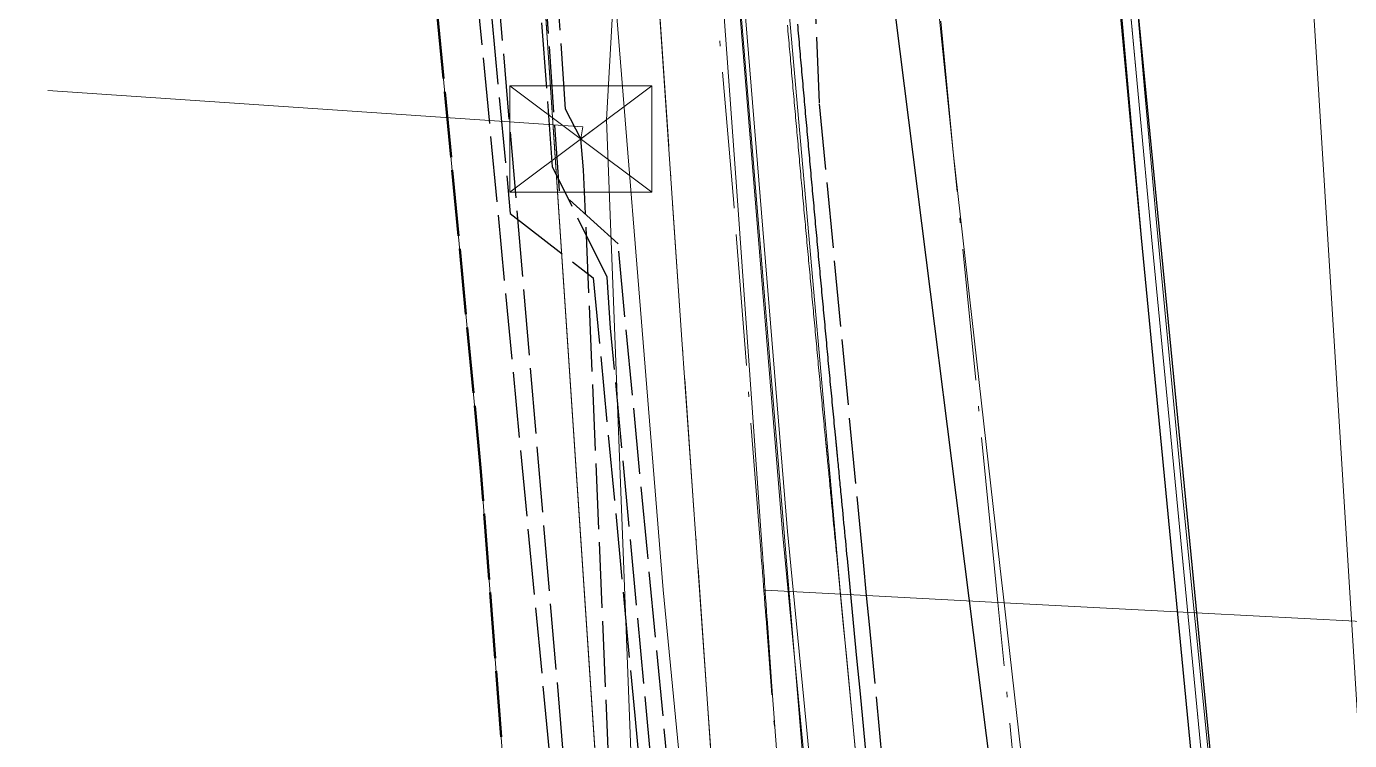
# Model space of a CAD drawing. Header units: metres. Extents: x 105014 to 106600, y 111320 to 118425.
# Drawn here: x 105866.85 to 105892.42, y 117388.45 to 117402.24 of the extents above; entities that cross this region are included whole.
import ezdxf

# ---------------------------------------------------------------- set-up
doc = ezdxf.new("R2010")
doc.units = ezdxf.units.M
doc.linetypes.add('DASHDOT', pattern=[3.556, 2.54, -0.508, 0, -0.508])
doc.linetypes.add('DASHED', pattern=[1.524, 1.27, -0.254])
for name, color, linetype, lineweight in [('00-BASE-LIMITE', 7, 'DASHED', 50), ('00-BASE-UE', 42, 'DASHED', 25), ('10-PAV-CALZADA-BRT', 12, 'CONTINUOUS', 30), ('10-PAV-CALZADA-MIXTA', 8, 'CONTINUOUS', 30), ('10-PAV-CICLORUTA', 76, 'CONTINUOUS', 18), ('10-PAV-SARDINEL', 252, 'CONTINUOUS', 13), ('20-EP-ZONA-DURA', 253, 'CONTINUOUS', 13), ('20-EP-ZONA-VERDE', 84, 'CONTINUOUS', 13), ('30-RED-ENEL-PROY', 1, 'DASHED', 25), ('30-RED-ETB-CAMARA', 151, 'CONTINUOUS', 13), ('30-RED-ETB-EXIST', 145, 'CONTINUOUS', 13), ('30-RED-ETB-PROY', 5, 'DASHED', 25), ('30-RED-MOVISTAR-PROY', 4, 'DASHED', 25), ('30-RED-VANTI-EXIST', 52, 'CONTINUOUS', 13), ('30-RED-VANTI-PROY', 2, 'DASHED', 25), ('30-RED-VANTI-RETIRO', 8, 'DASHDOT', 13), ('35-RH-ACUE-MENOR-EXIST', 151, 'CONTINUOUS', 13), ('35-RH-ACUE-MENOR-PROY', 5, 'DASHED', 25), ('35-RH-PLUV-COLECTOR', 96, 'CONTINUOUS', 30), ('60-PREDIAL-LOTE', 42, 'CONTINUOUS', 13)]:
    doc.layers.add(name, color=color, linetype=linetype, lineweight=lineweight)

# ---------------------------------------------------------------- blocks, each defined once
blk = doc.blocks.new('CAM_ETB_T_13')
for p, q in [((-1.375, -1.025), (1.375, 1.025)), ((-1.375, 1.025), (1.375, -1.025))]:
    blk.add_line(p, q)
blk.add_lwpolyline([(-1.375, -1.025), (1.375, -1.025), (1.375, 1.025), (-1.375, 1.025)], close=True)

msp = doc.modelspace()

# ---------------------------------------------------------------- linework, layer by layer
at = {"layer": '00-BASE-LIMITE'}
msp.add_lwpolyline([(105867.2397, 117331.0753), (105868.6161, 117346.9381), (105878.1479, 117346.0157), (105878.4749, 117346.0109), (105878.7983, 117346.0596), (105879.1095, 117346.1603), (105879.4001, 117346.3103), (105877.8331, 117364.9871), (105877.3387, 117371.2215), (105876.4895, 117382.4413), (105875.6327, 117393.6487), (105874.5609, 117404.8803), (105874.4783, 117409.6853), (105871.8727, 117414.5741), (105873.0107, 117424.8353), (105872.4083, 117439.9629), (105870.5049, 117464.3341), (105870.4919, 117464.4993), (105869.9409, 117464.6333), (105869.5001, 117468.8971)], dxfattribs=at)
at = {"layer": '00-BASE-UE'}
msp.add_lwpolyline([(105867.2397, 117331.0753), (105868.6161, 117346.9381), (105878.1479, 117346.0157), (105878.4749, 117346.0109), (105878.7983, 117346.0596), (105879.1095, 117346.1603), (105879.4001, 117346.3103), (105877.8331, 117364.9871), (105877.3387, 117371.2215), (105876.4895, 117382.4413), (105875.6327, 117393.6487), (105874.5609, 117404.8803), (105874.4783, 117409.6853), (105871.8727, 117414.5741), (105873.0107, 117424.8353), (105872.4083, 117439.9629), (105870.5049, 117464.3341), (105870.4919, 117464.4993), (105869.9409, 117464.6333), (105869.5001, 117468.8971)], dxfattribs=at)
at = {"layer": '10-PAV-CALZADA-BRT'}
msp.add_lwpolyline([(105911.4741, 117189.2018), (105890.3867, 117381.7125), (105890.3143, 117382.3755), (105890.2423, 117383.0382), (105888.2314, 117403.603), (105886.6443, 117424.2049), (105877.8369, 117556.2667), (105875.9939, 117583.9903)], dxfattribs=at)
at = {"layer": '10-PAV-CALZADA-MIXTA'}
for points in [[(105875.5457, 117584.6099), (105886.1051, 117426.2769), (105887.1478, 117412.2086), (105888.3981, 117398.1573), (105888.7381, 117394.6319), (105892.1176, 117359.5874), (105907.4615, 117200.4745), (105907.5158, 117199.9117), (105907.6165, 117198.8691), (105907.7719, 117197.2638), (105907.837, 117196.5939), (105907.9283, 117195.6584), (105908.0855, 117194.0531), (105908.1621, 117193.2764), (105908.2443, 117192.4481), (105908.4933, 117189.9595), (105909.0761, 117184.4347), (105909.5779, 117180.0187), (105910.2369, 117174.7261), (105910.8755, 117170.1035), (105911.6759, 117164.9269), (105912.4919, 117160.2355)], [(105883.1011, 117387.9745), (105883.0348, 117388.6621), (105882.9685, 117389.3497), (105882.9022, 117390.0373), (105882.8359, 117390.7249), (105882.7696, 117391.4125), (105882.7166, 117391.9623), (105882.7083, 117392.0483), (105882.7, 117392.1341), (105882.6917, 117392.2201), (105882.6834, 117392.3061), (105882.6751, 117392.3921), (105882.6668, 117392.4779), (105882.6585, 117392.5639), (105882.6502, 117392.6499), (105882.6419, 117392.7359), (105882.6336, 117392.8217), (105882.6253, 117392.9077), (105882.617, 117392.9937), (105882.6087, 117393.0795), (105882.6004, 117393.1655), (105882.5921, 117393.2515), (105882.5873, 117393.3013), (105882.5831, 117393.3445), (105882.579, 117393.3873), (105882.5749, 117393.4303), (105882.5708, 117393.4733), (105882.5667, 117393.5163), (105882.5626, 117393.5593), (105882.5585, 117393.6023), (105882.5544, 117393.6451), (105882.5502, 117393.6881), (105882.5461, 117393.7311), (105882.542, 117393.7741), (105882.5378, 117393.8171), (105882.5336, 117393.8601), (105882.5295, 117393.9031), (105882.527, 117393.9291), (105882.5265, 117393.9345), (105882.526, 117393.9399), (105882.5255, 117393.9453), (105882.525, 117393.9507), (105882.5245, 117393.9561), (105882.524, 117393.9615), (105882.5235, 117393.9667), (105882.523, 117393.9721), (105882.5225, 117393.9775), (105882.522, 117393.9829), (105882.5215, 117393.9883), (105882.521, 117393.9937), (105882.5205, 117393.9991), (105882.52, 117394.0043), (105882.5194, 117394.0103), (105882.5189, 117394.0153), (105882.5185, 117394.0197), (105882.518, 117394.0247), (105882.5176, 117394.0294), (105882.5171, 117394.0332), (105882.5169, 117394.0365), (105882.5165, 117394.0405), (105882.5159, 117394.0466), (105882.5154, 117394.0509), (105882.5151, 117394.0545), (105882.5148, 117394.0581), (105882.5144, 117394.0617), (105882.5141, 117394.0651), (105882.5138, 117394.0687), (105882.5134, 117394.0723), (105882.513, 117394.0759), (105882.5126, 117394.0795), (105882.5123, 117394.0831), (105882.512, 117394.0867), (105882.5116, 117394.0903), (105882.5113, 117394.0939), (105882.511, 117394.0975), (105882.5106, 117394.1011), (105882.5101, 117394.1059), (105882.5094, 117394.1131), (105882.5087, 117394.1203), (105882.508, 117394.1275), (105882.5073, 117394.1347), (105882.5066, 117394.1417), (105882.5059, 117394.1489), (105882.5052, 117394.1561), (105882.5045, 117394.1633), (105882.5038, 117394.1705), (105882.5031, 117394.1777), (105882.5024, 117394.1849), (105882.5017, 117394.1921), (105882.501, 117394.1993), (105882.5003, 117394.2065), (105882.4996, 117394.2137), (105882.4983, 117394.2275), (105882.4969, 117394.2419), (105882.4955, 117394.2563), (105882.4941, 117394.2707), (105882.4927, 117394.2849), (105882.4913, 117394.2993), (105882.4899, 117394.3137), (105882.4885, 117394.3281), (105882.4871, 117394.3425), (105882.4857, 117394.3567), (105882.4843, 117394.3713), (105882.4829, 117394.3855), (105882.4815, 117394.3999), (105882.4801, 117394.4143), (105882.4787, 117394.4287), (105882.4751, 117394.4665), (105882.4696, 117394.5239), (105882.464, 117394.5815), (105882.4585, 117394.6389), (105882.453, 117394.6963), (105882.4474, 117394.7539), (105882.4419, 117394.8113), (105882.4363, 117394.8689), (105882.4308, 117394.9262), (105882.4253, 117394.9837), (105882.4198, 117395.041), (105882.4142, 117395.0987), (105882.4087, 117395.156), (105882.4031, 117395.2136), (105882.3976, 117395.271), (105882.3922, 117395.3284), (105882.3866, 117395.386), (105882.3811, 117395.4434), (105882.3756, 117395.5008), (105882.3701, 117395.5582), (105882.3645, 117395.6158), (105882.359, 117395.6732), (105882.3534, 117395.7308), (105882.348, 117395.7882), (105882.3439, 117395.8459), (105882.3385, 117395.9033), (105882.3331, 117395.9607), (105882.3275, 117396.0183), (105882.3221, 117396.0757), (105882.3167, 117396.1331), (105882.3113, 117396.1907), (105882.3059, 117396.2481), (105882.3005, 117396.3055), (105882.2951, 117396.3631), (105882.2897, 117396.4205), (105882.2843, 117396.4781), (105882.2789, 117396.5355), (105882.2735, 117396.5929), (105882.2681, 117396.6505), (105882.2629, 117396.7079), (105882.2575, 117396.7655), (105882.2521, 117396.8229), (105882.2467, 117396.8803), (105882.2413, 117396.9379), (105882.2359, 117396.9953), (105882.2305, 117397.0527), (105882.2251, 117397.1103), (105882.2197, 117397.1677), (105882.2145, 117397.2253), (105882.2091, 117397.2827), (105882.2037, 117397.3401), (105882.1985, 117397.3977), (105882.1931, 117397.4551), (105882.1877, 117397.5127), (105882.1825, 117397.5701), (105882.1771, 117397.6277), (105882.1719, 117397.6851), (105882.1665, 117397.7427), (105882.1611, 117397.8001), (105882.1559, 117397.8575), (105882.1505, 117397.9151), (105882.1451, 117397.9725), (105882.1399, 117398.0301), (105882.1347, 117398.0875), (105882.1293, 117398.1451), (105882.1241, 117398.2025), (105882.1187, 117398.2599), (105882.1135, 117398.3175), (105882.1083, 117398.3749), (105882.1029, 117398.4325), (105882.0977, 117398.4899), (105882.0923, 117398.5475), (105882.0871, 117398.6049), (105882.0819, 117398.6625), (105882.0765, 117398.7199), (105882.0713, 117398.7773), (105882.0659, 117398.8349), (105882.0607, 117398.8923), (105882.0555, 117398.9499), (105882.0503, 117399.0073), (105882.0451, 117399.0649), (105882.0399, 117399.1223), (105882.0345, 117399.1797), (105882.0295, 117399.2373), (105882.0241, 117399.2947), (105882.0189, 117399.3523), (105882.0137, 117399.4097), (105882.0085, 117399.4673), (105882.0033, 117399.5247), (105881.9981, 117399.5823), (105881.9929, 117399.6397), (105881.9875, 117399.6973), (105881.9825, 117399.7547), (105881.9773, 117399.8123), (105881.9721, 117399.8697), (105881.9669, 117399.9273), (105881.9617, 117399.9847), (105881.9565, 117400.0423), (105881.9513, 117400.0997), (105881.9461, 117400.1573), (105881.9411, 117400.2147), (105881.9359, 117400.2723), (105881.9307, 117400.3297), (105881.9255, 117400.3873), (105881.9203, 117400.4447), (105881.9151, 117400.5023), (105881.9099, 117400.5597), (105881.9049, 117400.6173), (105881.8997, 117400.6747), (105881.8945, 117400.7323), (105881.8895, 117400.7897), (105881.8843, 117400.8473), (105881.8791, 117400.9047), (105881.8741, 117400.9623), (105881.8689, 117401.0197), (105881.8639, 117401.0773), (105881.8587, 117401.1347), (105881.8537, 117401.1923), (105881.8485, 117401.2499), (105881.8433, 117401.3073), (105881.8383, 117401.3647), (105881.8331, 117401.4223), (105881.8279, 117401.4797), (105881.8229, 117401.5373), (105881.8179, 117401.5949), (105881.8127, 117401.6523), (105881.8077, 117401.7099), (105881.8027, 117401.7673), (105881.7975, 117401.8249), (105881.7925, 117401.8823), (105881.7875, 117401.9399), (105881.7823, 117401.9973), (105881.7773, 117402.0549), (105881.7723, 117402.1125), (105881.7673, 117402.1699), (105881.7621, 117402.2275), (105881.7571, 117402.2849)]]:
    msp.add_lwpolyline(points, dxfattribs=at)
at = {"layer": '10-PAV-CICLORUTA'}
msp.add_lwpolyline([(105881.4615, 117392.4743), (105881.8383, 117388.5691), (105882.2149, 117384.6639), (105882.5915, 117380.7587), (105882.9681, 117376.8535), (105883.3445, 117372.9483), (105883.7211, 117369.0431), (105884.0977, 117365.1379), (105884.4743, 117361.2325), (105884.8509, 117357.3273), (105885.2047, 117353.6593), (105882.8157, 117353.4289), (105882.2355, 117359.4463), (105881.4661, 117367.4239), (105880.6969, 117375.4015), (105879.9277, 117383.3791), (105879.1583, 117391.3567), (105877.9627, 117406.1011), (105880.3299, 117406.2949), (105881.4615, 117392.4743)], close=True, dxfattribs=at)
at = {"layer": '10-PAV-SARDINEL'}
for points in [[(105907.4615, 117200.4745), (105892.1176, 117359.5874), (105888.7381, 117394.6319), (105888.3981, 117398.1573), (105888.1553, 117400.7107), (105887.9194, 117403.2647), (105887.6904, 117405.8194), (105887.4682, 117408.3746), (105887.2528, 117410.9305), (105887.0444, 117413.4869), (105886.8428, 117416.0439), (105886.6481, 117418.6014), (105886.4602, 117421.1594), (105886.2792, 117423.7179), (105886.1051, 117426.2769), (105875.5457, 117584.6099)], [(105875.7453, 117584.6233), (105886.3047, 117426.2904), (105886.4788, 117423.7318), (105886.6597, 117421.1738), (105886.8475, 117418.6163), (105887.0422, 117416.0594), (105887.2438, 117413.5029), (105887.4522, 117410.947), (105887.6675, 117408.3917), (105887.8896, 117405.837), (105888.1186, 117403.2829), (105888.3545, 117400.7294), (105888.5972, 117398.1764), (105888.9372, 117394.6511), (105892.3167, 117359.6066), (105907.6606, 117200.4937)], [(105911.2753, 117189.18), (105890.1879, 117381.6908), (105888.9372, 117394.6511), (105888.5972, 117398.1764), (105888.3545, 117400.7294), (105888.1186, 117403.2829), (105887.8896, 117405.837), (105887.6675, 117408.3917), (105887.4522, 117410.947), (105887.2438, 117413.5029), (105887.0422, 117416.0594), (105886.8475, 117418.6163), (105886.6597, 117421.1738), (105886.4788, 117423.7318), (105886.3107, 117426.2019), (105886.3048, 117426.2904), (105877.6373, 117556.2534), (105875.7943, 117583.977)], [(105875.9939, 117583.9903), (105877.8369, 117556.2667), (105886.6443, 117424.2049), (105886.8195, 117421.6279), (105887.0013, 117419.0514), (105887.1897, 117416.4754), (105887.3848, 117413.8999), (105887.5865, 117411.3249), (105887.7948, 117408.7504), (105888.0098, 117406.1764), (105888.2314, 117403.603), (105888.4596, 117401.0302), (105888.6944, 117398.458), (105888.9358, 117395.8864), (105889.1839, 117393.3154), (105889.4386, 117390.7451), (105889.6999, 117388.1755), (105889.9678, 117385.6065), (105890.2423, 117383.0382), (105890.3143, 117382.3755), (105890.3867, 117381.7125), (105911.4741, 117189.2018)], [(105882.902, 117387.9553), (105882.8357, 117388.6429), (105882.7694, 117389.3305), (105882.7031, 117390.0181), (105882.6368, 117390.7057), (105882.5705, 117391.3933), (105882.5175, 117391.9431), (105882.5092, 117392.0291), (105882.5009, 117392.1149), (105882.4926, 117392.2009), (105882.4843, 117392.2869), (105882.476, 117392.3729), (105882.4677, 117392.4587), (105882.4594, 117392.5447), (105882.4511, 117392.6307), (105882.4428, 117392.7167), (105882.4345, 117392.8025), (105882.4262, 117392.8885), (105882.4179, 117392.9745), (105882.4096, 117393.0603), (105882.4013, 117393.1463), (105882.393, 117393.2323), (105882.3882, 117393.282), (105882.384, 117393.3253), (105882.3799, 117393.3683), (105882.3758, 117393.4113), (105882.3717, 117393.4543), (105882.3676, 117393.4973), (105882.3635, 117393.5403), (105882.3594, 117393.5833), (105882.3553, 117393.6259), (105882.3511, 117393.6689), (105882.347, 117393.7121), (105882.3429, 117393.7549), (105882.3387, 117393.7977), (105882.3345, 117393.8409), (105882.3304, 117393.8841), (105882.3279, 117393.9104), (105882.3274, 117393.9161), (105882.3269, 117393.9215), (105882.3264, 117393.9269), (105882.3259, 117393.9323), (105882.3254, 117393.9377), (105882.3249, 117393.9428), (105882.3244, 117393.948), (105882.3239, 117393.9537), (105882.3234, 117393.9591), (105882.3229, 117393.9645), (105882.3224, 117393.9699), (105882.3219, 117393.9753), (105882.3214, 117393.9804), (105882.321, 117393.9848), (105882.3204, 117393.9904), (105882.3198, 117393.9963), (105882.3194, 117394.0007), (105882.319, 117394.006), (105882.3197, 117394.0128), (105882.3187, 117394.0169), (105882.3178, 117394.021), (105882.3173, 117394.0255), (105882.3162, 117394.0349), (105882.3158, 117394.0385), (105882.3154, 117394.0428), (105882.3142, 117394.0574), (105882.3139, 117394.0634), (105882.3134, 117394.069), (105882.314, 117394.0752), (105882.3117, 117394.0801), (105882.3111, 117394.0859), (105882.3103, 117394.0937), (105882.3096, 117394.1009), (105882.3089, 117394.1081), (105882.3083, 117394.1151), (105882.3076, 117394.1221), (105882.3068, 117394.1295), (105882.3061, 117394.1367), (105882.3054, 117394.1439), (105882.3047, 117394.1511), (105882.304, 117394.1583), (105882.3033, 117394.1655), (105882.3026, 117394.1727), (105882.3019, 117394.1799), (105882.3012, 117394.1871), (105882.3005, 117394.1946), (105882.2992, 117394.2084), (105882.2978, 117394.2225), (105882.2964, 117394.2369), (105882.2951, 117394.2512), (105882.2937, 117394.2654), (105882.2922, 117394.2799), (105882.2908, 117394.2943), (105882.2894, 117394.3087), (105882.2881, 117394.323), (105882.2867, 117394.3374), (105882.2853, 117394.352), (105882.2839, 117394.366), (105882.2824, 117394.3805), (105882.281, 117394.3949), (105882.2796, 117394.4095), (105882.276, 117394.4475), (105882.2705, 117394.5047), (105882.2649, 117394.5623), (105882.2594, 117394.6198), (105882.2539, 117394.6771), (105882.2483, 117394.7347), (105882.2428, 117394.7921), (105882.2372, 117394.8497), (105882.2317, 117394.9072), (105882.2262, 117394.9647), (105882.2207, 117395.0218), (105882.2151, 117395.0795), (105882.2096, 117395.1368), (105882.204, 117395.1944), (105882.1985, 117395.2521), (105882.1931, 117395.3094), (105882.1875, 117395.3668), (105882.182, 117395.4243), (105882.1765, 117395.4817), (105882.171, 117395.539), (105882.1654, 117395.5966), (105882.1599, 117395.654), (105882.1543, 117395.7118), (105882.1489, 117395.7695), (105882.1485, 117395.774), (105882.1445, 117395.8307), (105882.1394, 117395.8846), (105882.134, 117395.9417), (105882.1284, 117395.9993), (105882.123, 117396.057), (105882.1176, 117396.1144), (105882.1122, 117396.172), (105882.1068, 117396.2294), (105882.1014, 117396.2868), (105882.096, 117396.3444), (105882.0906, 117396.4018), (105882.0852, 117396.4594), (105882.0798, 117396.5168), (105882.0744, 117396.5742), (105882.069, 117396.6322), (105882.0638, 117396.6896), (105882.0584, 117396.7468), (105882.053, 117396.8042), (105882.0476, 117396.8616), (105882.0422, 117396.9192), (105882.0368, 117396.9766), (105882.0314, 117397.034), (105882.026, 117397.0916), (105882.0206, 117397.1494), (105882.0154, 117397.207), (105882.01, 117397.264), (105882.0046, 117397.3218), (105881.9994, 117397.3794), (105881.994, 117397.4364), (105881.9886, 117397.4944), (105881.9834, 117397.5518), (105881.978, 117397.6094), (105881.9728, 117397.6668), (105881.9674, 117397.724), (105881.962, 117397.7818), (105881.9568, 117397.8392), (105881.9514, 117397.8964), (105881.946, 117397.9542), (105881.9407, 117398.0121), (105881.9356, 117398.0692), (105881.9302, 117398.1268), (105881.925, 117398.1842), (105881.9196, 117398.2416), (105881.9143, 117398.2995), (105881.9092, 117398.3566), (105881.9038, 117398.4142), (105881.8986, 117398.4716), (105881.8932, 117398.5292), (105881.8879, 117398.5869), (105881.8828, 117398.6442), (105881.8774, 117398.7016), (105881.8722, 117398.759), (105881.8668, 117398.8166), (105881.8615, 117398.8743), (105881.8563, 117398.9319), (105881.8511, 117398.9893), (105881.8459, 117399.0469), (105881.8408, 117399.104), (105881.8353, 117399.1617), (105881.8303, 117399.2193), (105881.825, 117399.2764), (105881.8197, 117399.3343), (105881.8145, 117399.3917), (105881.8093, 117399.4493), (105881.8041, 117399.5067), (105881.7989, 117399.5643), (105881.7938, 117399.6214), (105881.7884, 117399.6793), (105881.7833, 117399.737), (105881.7781, 117399.7943), (105881.7729, 117399.8517), (105881.7677, 117399.9093), (105881.7625, 117399.9667), (105881.7573, 117400.0243), (105881.7521, 117400.0817), (105881.7469, 117400.1396), (105881.7419, 117400.197), (105881.7367, 117400.2543), (105881.7315, 117400.3117), (105881.7263, 117400.3693), (105881.7211, 117400.4267), (105881.7159, 117400.4843), (105881.7107, 117400.5421), (105881.7057, 117400.5997), (105881.7005, 117400.6567), (105881.6953, 117400.7146), (105881.6903, 117400.772), (105881.6851, 117400.8293), (105881.6799, 117400.8871), (105881.6749, 117400.9447), (105881.6697, 117401.0021), (105881.6647, 117401.0597), (105881.6595, 117401.1171), (105881.6545, 117401.1747), (105881.6493, 117401.2319), (105881.6441, 117401.2896), (105881.6391, 117401.347), (105881.6339, 117401.4043), (105881.6287, 117401.4621), (105881.6236, 117401.52), (105881.6187, 117401.5773), (105881.6135, 117401.6347), (105881.6085, 117401.6926), (105881.6035, 117401.7496), (105881.5983, 117401.8072), (105881.5933, 117401.865), (105881.5883, 117401.9223), (105881.5831, 117401.9797), (105881.578, 117402.0376), (105881.5731, 117402.0952), (105881.5681, 117402.1522), (105881.5629, 117402.2098), (105881.5579, 117402.2676)], [(105881.7571, 117402.2849), (105881.7621, 117402.2275), (105881.7673, 117402.1699), (105881.7723, 117402.1125), (105881.7773, 117402.0549), (105881.7823, 117401.9973), (105881.7875, 117401.9399), (105881.7925, 117401.8823), (105881.7975, 117401.8249), (105881.8027, 117401.7673), (105881.8077, 117401.7099), (105881.8127, 117401.6523), (105881.8179, 117401.5949), (105881.8229, 117401.5373), (105881.8279, 117401.4797), (105881.8331, 117401.4223), (105881.8383, 117401.3647), (105881.8433, 117401.3073), (105881.8485, 117401.2499), (105881.8537, 117401.1923), (105881.8587, 117401.1347), (105881.8639, 117401.0773), (105881.8689, 117401.0197), (105881.8741, 117400.9623), (105881.8791, 117400.9047), (105881.8843, 117400.8473), (105881.8895, 117400.7897), (105881.8945, 117400.7323), (105881.8997, 117400.6747), (105881.9049, 117400.6173), (105881.9099, 117400.5597), (105881.9151, 117400.5023), (105881.9203, 117400.4447), (105881.9255, 117400.3873), (105881.9307, 117400.3297), (105881.9359, 117400.2723), (105881.9411, 117400.2147), (105881.9461, 117400.1573), (105881.9513, 117400.0997), (105881.9565, 117400.0423), (105881.9617, 117399.9847), (105881.9669, 117399.9273), (105881.9721, 117399.8697), (105881.9773, 117399.8123), (105881.9825, 117399.7547), (105881.9875, 117399.6973), (105881.9929, 117399.6397), (105881.9981, 117399.5823), (105882.0033, 117399.5247), (105882.0085, 117399.4673), (105882.0137, 117399.4097), (105882.0189, 117399.3523), (105882.0241, 117399.2947), (105882.0295, 117399.2373), (105882.0345, 117399.1797), (105882.0399, 117399.1223), (105882.0451, 117399.0649), (105882.0503, 117399.0073), (105882.0555, 117398.9499), (105882.0607, 117398.8923), (105882.0659, 117398.8349), (105882.0713, 117398.7773), (105882.0765, 117398.7199), (105882.0819, 117398.6625), (105882.0871, 117398.6049), (105882.0923, 117398.5475), (105882.0977, 117398.4899), (105882.1029, 117398.4325), (105882.1083, 117398.3749), (105882.1135, 117398.3175), (105882.1187, 117398.2599), (105882.1241, 117398.2025), (105882.1293, 117398.1451), (105882.1347, 117398.0875), (105882.1399, 117398.0301), (105882.1451, 117397.9725), (105882.1505, 117397.9151), (105882.1559, 117397.8575), (105882.1611, 117397.8001), (105882.1665, 117397.7427), (105882.1719, 117397.6851), (105882.1771, 117397.6277), (105882.1825, 117397.5701), (105882.1877, 117397.5127), (105882.1931, 117397.4551), (105882.1985, 117397.3977), (105882.2037, 117397.3401), (105882.2091, 117397.2827), (105882.2145, 117397.2253), (105882.2197, 117397.1677), (105882.2251, 117397.1103), (105882.2305, 117397.0527), (105882.2359, 117396.9953), (105882.2413, 117396.9379), (105882.2467, 117396.8803), (105882.2521, 117396.8229), (105882.2575, 117396.7655), (105882.2629, 117396.7079), (105882.2681, 117396.6505), (105882.2735, 117396.5929), (105882.2789, 117396.5355), (105882.2843, 117396.4781), (105882.2897, 117396.4205), (105882.2951, 117396.3631), (105882.3005, 117396.3055), (105882.3059, 117396.2481), (105882.3113, 117396.1907), (105882.3167, 117396.1331), (105882.3221, 117396.0757), (105882.3275, 117396.0183), (105882.3331, 117395.9607), (105882.3385, 117395.9033), (105882.3439, 117395.8459), (105882.348, 117395.7882), (105882.3534, 117395.7308), (105882.359, 117395.6732), (105882.3645, 117395.6158), (105882.3701, 117395.5582), (105882.3756, 117395.5008), (105882.3811, 117395.4434), (105882.3866, 117395.386), (105882.3922, 117395.3284), (105882.3976, 117395.271), (105882.4031, 117395.2136), (105882.4087, 117395.156), (105882.4142, 117395.0987), (105882.4198, 117395.041), (105882.4253, 117394.9837), (105882.4308, 117394.9262), (105882.4363, 117394.8689), (105882.4419, 117394.8113), (105882.4474, 117394.7539), (105882.453, 117394.6963), (105882.4585, 117394.6389), (105882.464, 117394.5815), (105882.4696, 117394.5239), (105882.4751, 117394.4665), (105882.4787, 117394.4287), (105882.4801, 117394.4143), (105882.4815, 117394.3999), (105882.4829, 117394.3855), (105882.4843, 117394.3713), (105882.4857, 117394.3567), (105882.4871, 117394.3425), (105882.4885, 117394.3281), (105882.4899, 117394.3137), (105882.4913, 117394.2993), (105882.4927, 117394.2849), (105882.4941, 117394.2707), (105882.4955, 117394.2563), (105882.4969, 117394.2419), (105882.4983, 117394.2275), (105882.4996, 117394.2137), (105882.5003, 117394.2065), (105882.501, 117394.1993), (105882.5017, 117394.1921), (105882.5024, 117394.1849), (105882.5031, 117394.1777), (105882.5038, 117394.1705), (105882.5045, 117394.1633), (105882.5052, 117394.1561), (105882.5059, 117394.1489), (105882.5066, 117394.1417), (105882.5073, 117394.1347), (105882.508, 117394.1275), (105882.5087, 117394.1203), (105882.5094, 117394.1131), (105882.5101, 117394.1059), (105882.5106, 117394.1011), (105882.511, 117394.0975), (105882.5113, 117394.0939), (105882.5116, 117394.0903), (105882.512, 117394.0867), (105882.5123, 117394.0831), (105882.5126, 117394.0795), (105882.513, 117394.0759), (105882.5134, 117394.0723), (105882.5138, 117394.0687), (105882.5141, 117394.0651), (105882.5144, 117394.0617), (105882.5148, 117394.0581), (105882.5151, 117394.0545), (105882.5154, 117394.0509), (105882.5159, 117394.0466), (105882.5165, 117394.0405), (105882.5169, 117394.0365), (105882.5171, 117394.0332), (105882.5176, 117394.0294), (105882.518, 117394.0247), (105882.5185, 117394.0197), (105882.5189, 117394.0153), (105882.5194, 117394.0103), (105882.52, 117394.0043), (105882.5205, 117393.9991), (105882.521, 117393.9937), (105882.5215, 117393.9883), (105882.522, 117393.9829), (105882.5225, 117393.9775), (105882.523, 117393.9721), (105882.5235, 117393.9667), (105882.524, 117393.9615), (105882.5245, 117393.9561), (105882.525, 117393.9507), (105882.5255, 117393.9453), (105882.526, 117393.9399), (105882.5265, 117393.9345), (105882.527, 117393.9291), (105882.5295, 117393.9031), (105882.5336, 117393.8601), (105882.5378, 117393.8171), (105882.542, 117393.7741), (105882.5461, 117393.7311), (105882.5502, 117393.6881), (105882.5544, 117393.6451), (105882.5585, 117393.6023), (105882.5626, 117393.5593), (105882.5667, 117393.5163), (105882.5708, 117393.4733), (105882.5749, 117393.4303), (105882.579, 117393.3873), (105882.5831, 117393.3445), (105882.5873, 117393.3013), (105882.5921, 117393.2515), (105882.6004, 117393.1655), (105882.6087, 117393.0795), (105882.617, 117392.9937), (105882.6253, 117392.9077), (105882.6336, 117392.8217), (105882.6419, 117392.7359), (105882.6502, 117392.6499), (105882.6585, 117392.5639), (105882.6668, 117392.4779), (105882.6751, 117392.3921), (105882.6834, 117392.3061), (105882.6917, 117392.2201), (105882.7, 117392.1341), (105882.7083, 117392.0483), (105882.7166, 117391.9623), (105882.7696, 117391.4125), (105882.8359, 117390.7249), (105882.9022, 117390.0373), (105882.9685, 117389.3497), (105883.0348, 117388.6621), (105883.1011, 117387.9745)]]:
    msp.add_lwpolyline(points, dxfattribs=at)
at = {"layer": '20-EP-ZONA-DURA'}
for points in [[(105876.4895, 117382.4413), (105875.6327, 117393.6487), (105874.5609, 117404.8803), (105874.4783, 117409.6853), (105872.9313, 117412.5879), (105873.7757, 117414.8643), (105873.4917, 117417.7963)], [(105880.0221, 117411.2787), (105881.5613, 117392.4833), (105881.9377, 117388.5787), (105882.3143, 117384.6735)]]:
    msp.add_lwpolyline(points, dxfattribs=at)
msp.add_lwpolyline([(105880.3299, 117406.2949), (105877.9627, 117406.1011), (105879.1583, 117391.3567), (105879.9277, 117383.3791), (105880.6969, 117375.4015), (105881.4661, 117367.4239), (105882.2355, 117359.4463), (105882.8157, 117353.4289), (105885.2047, 117353.6593), (105884.8509, 117357.3273), (105884.4743, 117361.2325), (105884.0977, 117365.1379), (105883.7211, 117369.0431), (105883.3445, 117372.9483), (105882.9681, 117376.8535), (105882.5915, 117380.7587), (105882.2149, 117384.6639), (105881.8383, 117388.5691), (105881.4615, 117392.4743), (105880.3299, 117406.2949)], close=True, dxfattribs=at)
at = {"layer": '20-EP-ZONA-VERDE'}
msp.add_lwpolyline([(105882.3143, 117384.6735), (105881.9377, 117388.5787), (105881.5613, 117392.4833), (105880.0221, 117411.2787), (105880.8111, 117411.3407), (105882.5751, 117391.3461), (105882.5751, 117391.3461), (105882.9143, 117387.8285)], dxfattribs=at)
at = {"layer": '30-RED-ENEL-PROY'}
msp.add_lwpolyline([(105877.3915, 117383.6813), (105873.9611, 117419.6789)], dxfattribs=at)
at = {"layer": '30-RED-ETB-EXIST'}
for points in [[(105877.564, 117400.069), (105878.061, 117400.439), (105879.261, 117421.733), (105879.412, 117421.725)], [(105867.257, 117401.006), (105877.601, 117400.303), (105877.564, 117400.069)], [(105880.029, 117344.488), (105880.221, 117344.496), (105878.061, 117400.439), (105877.564, 117400.069)]]:
    msp.add_lwpolyline(points, dxfattribs=at)
at = {"layer": '30-RED-ETB-PROY'}
for points in [[(105877.564, 117400.069), (105877.268, 117400.648), (105875.819, 117421.94), (105875.766, 117422.536)], [(105880.029, 117344.488), (105879.908, 117345.33), (105877.617, 117399.473), (105877.564, 117400.069)]]:
    msp.add_lwpolyline(points, dxfattribs=at)
at = {"layer": '30-RED-MOVISTAR-PROY'}
msp.add_lwpolyline([(105877.6063, 117383.7477), (105874.5307, 117419.7857)], dxfattribs=at)
at = {"layer": '30-RED-VANTI-EXIST'}
for points in [[(105881.0763, 117392.0523), (105880.5865, 117398.9737), (105880.0519, 117406.3387), (105879.1589, 117416.7499), (105878.7193, 117422.0229), (105877.9639, 117431.3305), (105876.9845, 117441.6505), (105876.2451, 117447.7645), (105875.658, 117452.6282)], [(105882.1441, 117358.5952), (105882.0235, 117360.2785), (105881.6831, 117365.2581), (105881.1397, 117372.9779), (105880.6733, 117379.4429), (105880.0083, 117389.2535), (105879.5119, 117396.2857), (105879.0597, 117402.9013), (105878.6323, 117408.9655), (105878.2735, 117415.0793), (105877.8877, 117420.3661), (105877.2355, 117429.4261), (105876.7753, 117436.4327), (105876.1145, 117445.8839), (105875.6858, 117452.2173)], [(105884.7629, 117399.8171), (105883.1371, 117415.6235), (105879.9959, 117449.9213)], [(105885.6721, 117391.7695), (105884.7629, 117399.8171)], [(105881.0807, 117391.9902), (105881.0763, 117392.0523)], [(105881.0848, 117391.9313), (105881.0807, 117391.9902)], [(105881.0931, 117391.8144), (105881.0848, 117391.9313)], [(105881.1016, 117391.6951), (105881.0931, 117391.8144)], [(105881.1112, 117391.5593), (105881.1016, 117391.6951)], [(105885.7467, 117391.1084), (105885.6721, 117391.7695)], [(105881.1166, 117391.4833), (105881.1112, 117391.5593)], [(105881.1258, 117391.3526), (105881.1166, 117391.4833)], [(105881.1258, 117391.3526), (105881.1137, 117391.3533)], [(105881.1294, 117391.302), (105881.1258, 117391.3526)], [(105883.0889, 117391.2489), (105881.1258, 117391.3526)], [(105881.1358, 117391.2112), (105881.1294, 117391.302)], [(105881.1454, 117391.0754), (105881.1358, 117391.2112)], [(105885.6247, 117391.1148), (105883.0889, 117391.2489)], [(105881.1539, 117390.956), (105881.1454, 117391.0754)], [(105881.1621, 117390.8391), (105881.1539, 117390.956)], [(105885.7467, 117391.1084), (105885.6247, 117391.1148)], [(105885.812, 117390.5309), (105885.7467, 117391.1084)], [(105914.2249, 117389.6189), (105889.5781, 117390.9059), (105885.7467, 117391.1084)], [(105881.1647, 117390.8023), (105881.1621, 117390.8391)], [(105881.1707, 117390.7181), (105881.1647, 117390.8023)], [(105881.5414, 117385.6886), (105881.2573, 117389.4941), (105881.1707, 117390.7181)], [(105902.9359, 117228.4556), (105902.5695, 117234.9219), (105896.2285, 117293.9471), (105892.0765, 117327.0901), (105890.5517, 117348.5775), (105885.812, 117390.5309)]]:
    msp.add_lwpolyline(points, dxfattribs=at)
at = {"layer": '30-RED-VANTI-PROY'}
for points in [[(105883.0268, 117391.8966), (105882.1765, 117400.7679), (105881.9243, 117407.0547), (105878.8975, 117444.6351), (105879.1011, 117447.0931), (105878.9751, 117449.0347), (105878.4405, 117450.8797), (105878.1051, 117456.3279), (105877.4629, 117466.4137), (105876.2873, 117483.8307), (105876.226, 117484.7268)], [(105872.9794, 117461.8705), (105873.4567, 117454.6985), (105874.6235, 117437.4031), (105875.6457, 117422.5957), (105876.2687, 117413.0503), (105876.8185, 117405.5005), (105875.8417, 117402.3899), (105876.1989, 117398.6291), (105877.8049, 117397.3845), (105878.6071, 117388.9323), (105879.2915, 117381.5151), (105880.0171, 117374.1031), (105881.4611, 117358.7483), (105881.9939, 117353.4757), (105881.7981, 117352.4988)], [(105880.451, 117375.2721), (105878.8515, 117392.0849), (105878.2821, 117398.0411), (105877.1509, 117399.0689), (105876.9057, 117402.5741), (105877.2115, 117405.4015), (105876.0391, 117422.4923), (105874.3097, 117447.7405), (105873.3905, 117461.8967)], [(105883.0889, 117391.2489), (105883.0268, 117391.8966)], [(105883.1428, 117390.6868), (105883.0889, 117391.2489)], [(105891.0425, 117308.1219), (105890.8041, 117310.6451), (105889.8261, 117320.9651), (105888.8807, 117329.4449), (105887.8571, 117350.6267), (105886.2523, 117357.4055), (105885.4331, 117366.7929), (105883.1428, 117390.6868)]]:
    msp.add_lwpolyline(points, dxfattribs=at)
at = {"layer": '30-RED-VANTI-RETIRO'}
for points in [[(105882.1441, 117358.5952), (105882.0235, 117360.2785), (105881.6831, 117365.2581), (105881.1397, 117372.9779), (105880.6733, 117379.4429), (105880.0083, 117389.2535), (105879.5119, 117396.2857), (105879.0597, 117402.9013), (105878.6323, 117408.9655), (105878.2735, 117415.0793), (105877.8877, 117420.3661), (105877.2355, 117429.4261), (105876.7753, 117436.4327), (105876.1145, 117445.8839), (105875.6858, 117452.2173)], [(105881.0474, 117392.0489), (105880.5209, 117398.8273), (105876.4759, 117445.4289), (105875.6858, 117452.2173)], [(105884.7629, 117399.8171), (105879.9959, 117449.9213)], [(105885.5593, 117391.7749), (105884.7629, 117399.8171)], [(105881.0518, 117391.9916), (105881.0474, 117392.0489)], [(105881.0568, 117391.928), (105881.0518, 117391.9916)], [(105881.0658, 117391.8112), (105881.0568, 117391.928)], [(105881.0751, 117391.6919), (105881.0658, 117391.8112)], [(105885.6247, 117391.1148), (105885.5593, 117391.7749)], [(105881.0856, 117391.5563), (105881.0751, 117391.6919)], [(105881.0952, 117391.4336), (105881.0856, 117391.5563)], [(105881.1026, 117391.3378), (105881.0952, 117391.4336)], [(105881.1126, 117391.2084), (105881.1026, 117391.3378)], [(105881.1232, 117391.0728), (105881.1126, 117391.2084)], [(105881.1324, 117390.9535), (105881.1232, 117391.0728)], [(105881.1415, 117390.8366), (105881.1324, 117390.9535)], [(105885.6818, 117390.5385), (105885.6247, 117391.1148)], [(105881.1441, 117390.8035), (105881.1415, 117390.8366)], [(105881.1509, 117390.7158), (105881.1441, 117390.8035)], [(105881.5414, 117385.6886), (105881.1509, 117390.7158)], [(105902.9359, 117228.4556), (105902.2953, 117235.8483), (105900.0979, 117257.7735), (105891.8709, 117328.0425), (105885.6818, 117390.5385)]]:
    msp.add_lwpolyline(points, dxfattribs=at)
at = {"layer": '35-RH-ACUE-MENOR-EXIST'}
msp.add_lwpolyline([(105886.5, 117332.2), (105876.79, 117449.08)], dxfattribs=at)
at = {"layer": '35-RH-ACUE-MENOR-PROY'}
msp.add_lwpolyline([(105883.3688, 117331.6456), (105882.5477, 117343.4767), (105881.0154, 117365.5879), (105880.3374, 117372.8575), (105878.14, 117396.4175), (105878.071, 117397.3979), (105877.0173, 117399.5284), (105876.527, 117406.0853), (105878.938, 117411.665), (105878.5875, 117416.419), (105876.2107, 117423.3846), (105873.8654, 117451.6341), (105873.5585, 117455.3309), (105872.9749, 117469.8943), (105870.5788, 117505.6965), (105869.5268, 117508.3188), (105869.2996, 117511.5351), (105870.041, 117513.769), (105868.7241, 117530.9146), (105865.3724, 117574.5533), (105865.0345, 117578.9526), (105863.1398, 117603.6215)], dxfattribs=at)
at = {"layer": '35-RH-PLUV-COLECTOR'}
msp.add_lwpolyline([(105891.7642, 117338.1882), (105882.06, 117415.03)], dxfattribs=at)
msp.add_lwpolyline([(105891.7642, 117338.1882), (105882.06, 117415.03)], dxfattribs=at)
at = {"layer": '60-PREDIAL-LOTE'}
for points in [[(105880.3096, 117351.448), (105879.0793, 117350.1342), (105877.833, 117364.9871), (105876.4894, 117382.4413), (105875.6326, 117393.6485), (105874.5608, 117404.8802), (105874.4783, 117409.6852), (105871.8725, 117414.5743), (105873.0105, 117424.8353), (105872.3115, 117428.3965), (105874.7564, 117428.3447), (105875.1353, 117428.3366), (105875.148, 117428.336), (105880.3096, 117351.448)], [(105880.3096, 117351.448), (105875.148, 117428.336), (105890.1465, 117428.1206), (105907.5098, 117148.0724), (105897.817, 117158.18), (105892.2728, 117163.1104), (105888.3224, 117195.3692), (105883.3985, 117318.9425), (105883.1337, 117325.5912), (105881.0632, 117351.1488), (105880.3096, 117351.448)]]:
    msp.add_lwpolyline(points, close=True, dxfattribs=at)

# ---------------------------------------------------------------- block references
at = {"layer": '30-RED-ETB-CAMARA'}
msp.add_blockref('CAM_ETB_T_13', (105877.564, 117400.069), dxfattribs=at)

doc.saveas('drawing.dxf')
